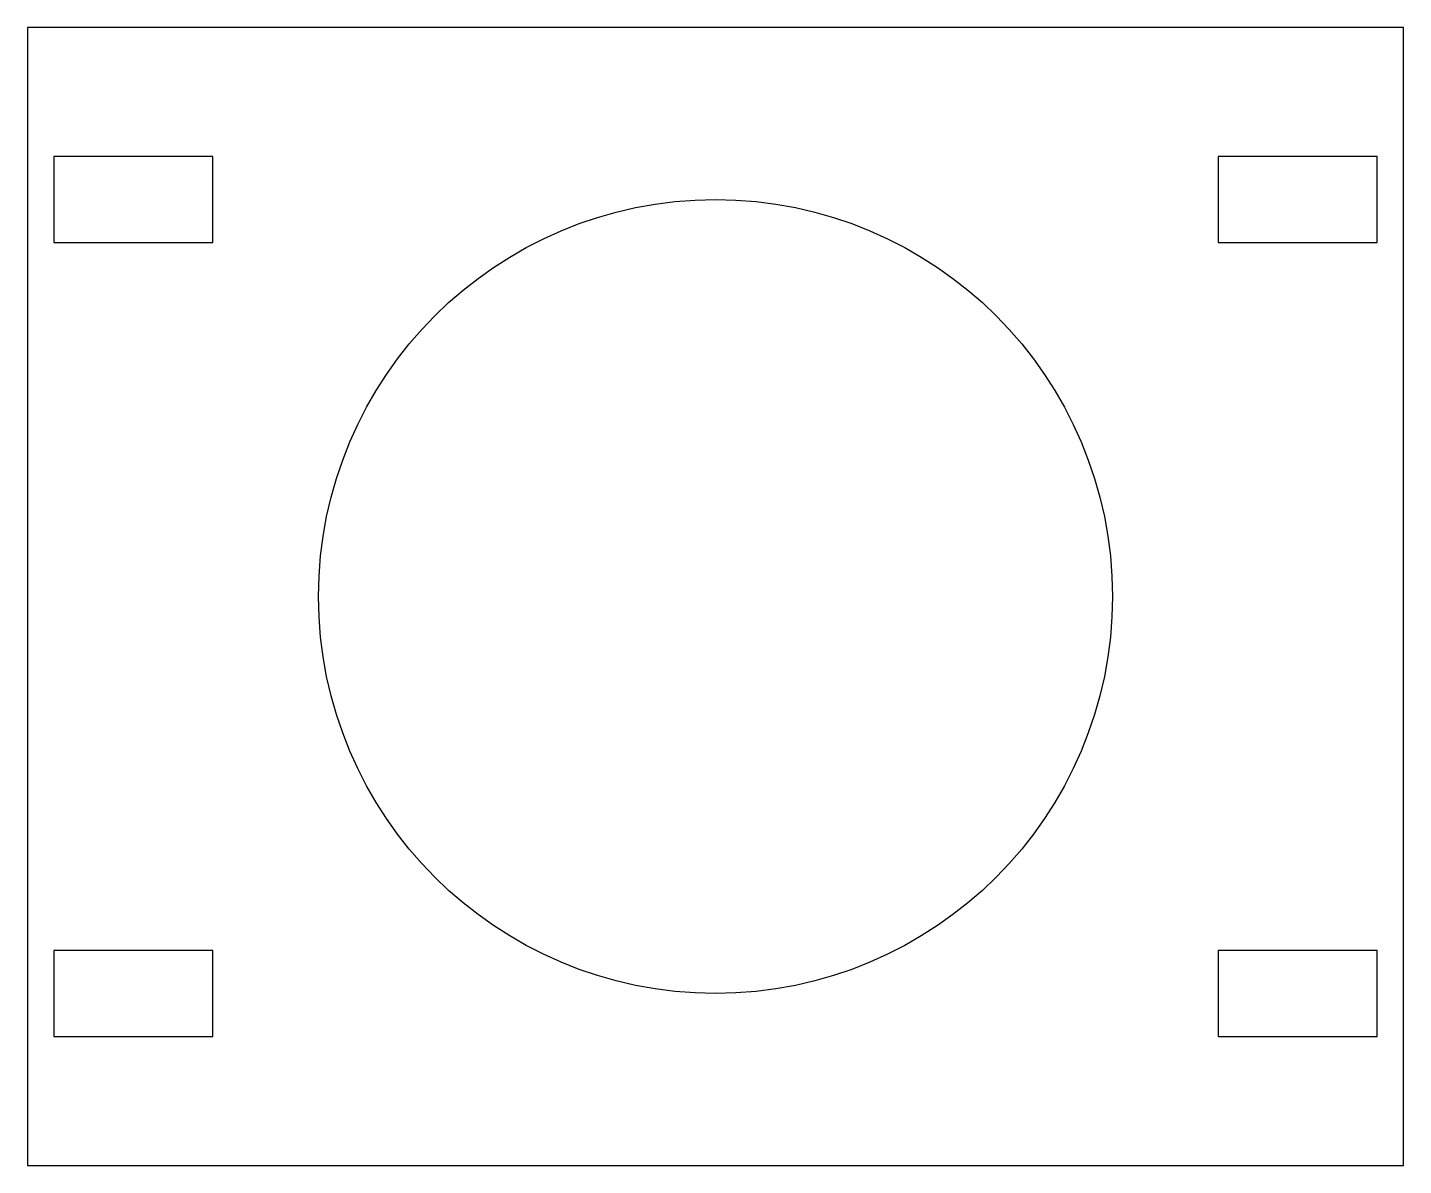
# Model space of a CAD drawing. Header units: millimetres. Extents: x -52 to 52, y -43 to 43.
import ezdxf

# ---------------------------------------------------------------- set-up
doc = ezdxf.new("R2010")
doc.units = ezdxf.units.MM

msp = doc.modelspace()

# ---------------------------------------------------------------- linework, layer by layer
at = {"layer": 'CUT'}
for p, q in [((52, 43), (-52, 43)), ((-52, 43), (-52, -43)), ((52, -43), (52, 43)), ((-38, 33.25), (-50, 33.25)), ((-50, 33.25), (-50, 26.75)), ((-38, 26.75), (-38, 33.25)), ((50, 33.25), (38, 33.25)), ((38, 33.25), (38, 26.75)), ((50, 26.75), (50, 33.25)), ((-50, 26.75), (-38, 26.75)), ((38, 26.75), (50, 26.75)), ((-38, -26.75), (-50, -26.75)), ((-50, -26.75), (-50, -33.25)), ((-38, -33.25), (-38, -26.75)), ((50, -26.75), (38, -26.75)), ((38, -26.75), (38, -33.25)), ((50, -33.25), (50, -26.75)), ((-50, -33.25), (-38, -33.25)), ((38, -33.25), (50, -33.25)), ((-52, -43), (52, -43))]:
    msp.add_line(p, q, dxfattribs=at)
msp.add_circle((0, 0), 30, dxfattribs=at)

doc.saveas('drawing.dxf')
